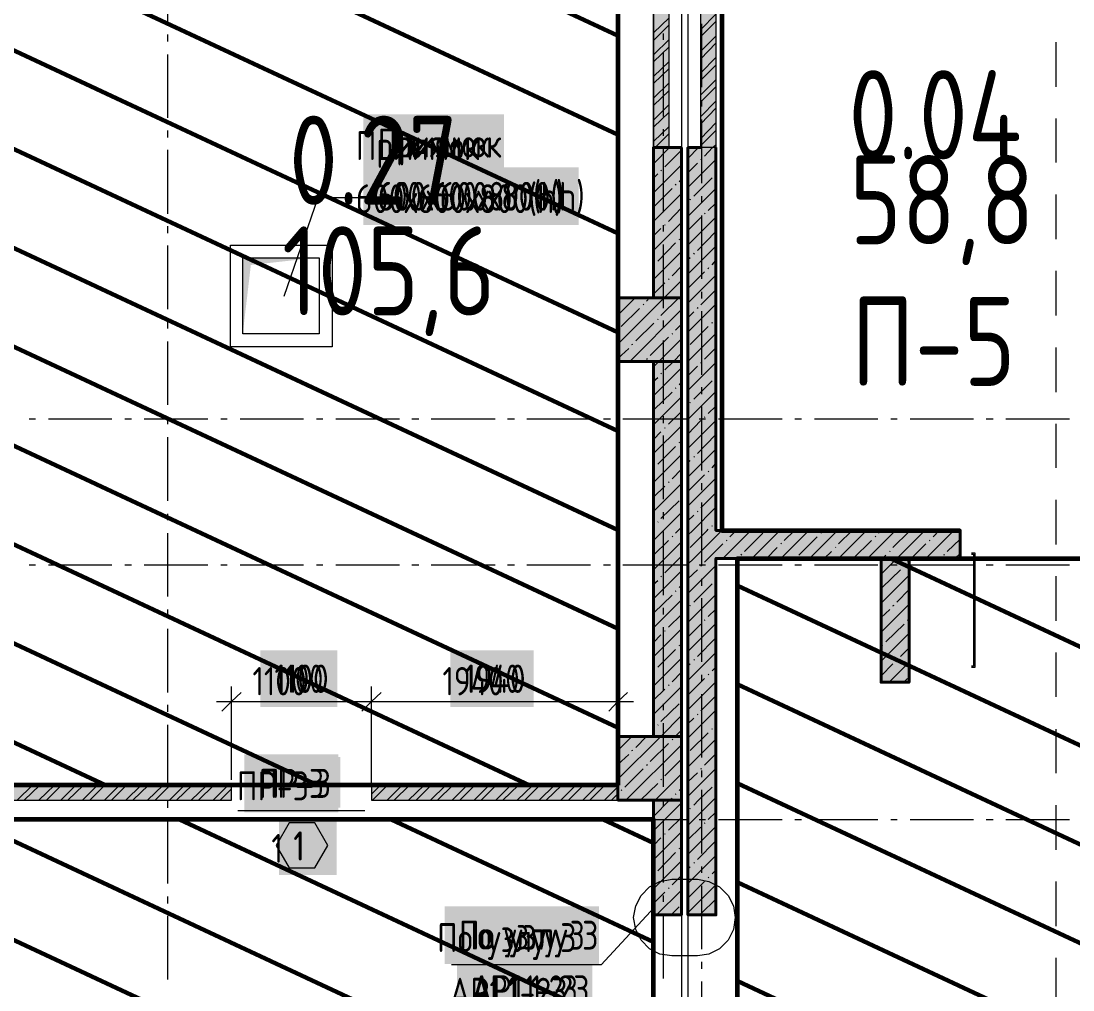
# Model space of a CAD drawing. Header units: millimetres. Extents: x -164500 to 426394, y -23753 to 102118.
# Drawn here: x -76659 to -68379, y 14232 to 21855 of the extents above; entities that cross this region are included whole.
import ezdxf

# ---------------------------------------------------------------- set-up
doc = ezdxf.new("R2010")
doc.units = ezdxf.units.MM
doc.layers.add('0) шлифовка', color=5, linetype='Continuous', lineweight=60)
doc.layers.add('192 подвал стенки 0.2м гидроиз', color=6, linetype='Continuous', lineweight=60)
doc.layers.add('PDF _Геометрия', color=7, linetype='Continuous', true_color=0x1f1f1f)
doc.layers.add('PDF _Сплошная заливка', color=7, linetype='Continuous', true_color=0xffffff)
doc.layers.add('PDF _Текст', color=7, linetype='Continuous')
doc.styles.get("Standard").update_dxf_attribs({"font": 'ГОСТ тип А.ttf'})
doc.styles.add('СПДС', font='ГОСТ тип А.ttf', dxfattribs={"width": 0.9})
doc.linetypes.add('зигзаг', pattern='A,0.00254,-5.08,[131,ltypeshp.shx,S=5.08,R=0,X=-5.08,Y=0],-10.16,[131,ltypeshp.shx,S=5.08,R=180,X=5.08,Y=0],-5.08', length=20.32254)
pattern_1 = [(155, (205553.1, 26879), (-297.8825, -638.811), [])]

msp = doc.modelspace()

# ---------------------------------------------------------------- hatches: boundary and pattern name
at = {"layer": '0) шлифовка', "true_color": 0x2776bb}
h = msp.add_hatch(dxfattribs=at)
h.set_pattern_fill('ANSI31', color=152, scale=222, angle=110)
h.set_pattern_definition(pattern_1)
h.paths.add_polyline_path([(-71960.873, 15844.113), (-87499.78, 15844.113), (-87499.78, 27167.859), (-71960.873, 27167.859)])
h = msp.add_hatch(dxfattribs=at)
h.set_pattern_fill('ANSI31', color=152, scale=222, angle=110)
h.set_pattern_definition(pattern_1)
h.paths.add_polyline_path([(-67178.041, 11993.277), (-71020.405, 11993.277), (-71020.405, 17627.614), (-67178.041, 17627.614)])
h = msp.add_hatch(dxfattribs=at)
h.set_pattern_fill('ANSI31', color=152, scale=222, angle=110)
h.set_pattern_definition(pattern_1)
h.paths.add_polyline_path([(-85360.427, 12645.674), (-71681.274, 12645.674), (-71681.274, 15572.987), (-85360.427, 15572.987)])
at = {"layer": 'PDF _Сплошная заливка', "linetype": 'зигзаг', "transparency": 33554559}
h = msp.add_hatch(color=256, dxfattribs=at)
h.paths.add_polyline_path([(-71410.148, 17847.904), (-71189.875, 17847.904), (-71189.875, 20859.944), (-71410.148, 20859.944)])
h.paths.add_polyline_path([(-71189.875, 17627.614), (-71410.148, 17627.614), (-71410.148, 15725.496), (-71189.875, 15725.496)])
msp.add_hatch(color=7, dxfattribs=at).paths.add_polyline_path([(-74913.604, 19398.406), (-74905.132, 19466.187), (-74900.895, 19504.314), (-74896.659, 19538.205), (-74892.423, 19576.332), (-74888.186, 19610.223), (-74883.95, 19648.35), (-74879.714, 19682.241), (-74875.477, 19720.368), (-74871.241, 19754.258), (-74867.005, 19792.385), (-74862.768, 19826.276), (-74858.532, 19864.403), (-74854.296, 19898.294), (-74850.059, 19936.421), (-74807.696, 19940.657), (-74350.188, 19991.494), (-74913.604, 19991.494)])
h = msp.add_hatch(color=256, dxfattribs=at)
h.paths.add_polyline_path([(-69266.559, 17627.614), (-69266.559, 17847.904), (-69669.011, 17847.904), (-69669.011, 17627.614)])
h.paths.add_polyline_path([(-67817.729, 17847.904), (-67817.729, 17627.614), (-63344.151, 17627.614), (-63344.151, 17847.904)])
h = msp.add_hatch(color=256, dxfattribs=at)
h.paths.add_polyline_path([(-75002.568, 15725.496), (-75002.568, 15844.113), (-77082.612, 15844.113), (-77082.612, 15725.496)])
h.paths.add_polyline_path([(-73901.118, 15844.113), (-73901.118, 15725.496), (-71960.873, 15725.496), (-71960.873, 15844.113)])
h = msp.add_hatch(color=256, dxfattribs=at)
h.paths.add_polyline_path([(-71681.274, 14823.155), (-71461.001, 14823.155), (-71461.001, 15725.496), (-71681.274, 15725.496)])
h.paths.add_polyline_path([(-71461.001, 13022.709), (-71681.274, 13022.709), (-71681.274, 12120.368), (-71461.001, 12120.368)])
h = msp.add_hatch(color=256, dxfattribs=at)
h.paths.add_polyline_path([(-71410.148, 14823.155), (-71189.875, 14823.155), (-71189.875, 15725.496), (-71410.148, 15725.496)])
h.paths.add_polyline_path([(-71189.875, 13022.709), (-71410.148, 13022.709), (-71410.148, 8468.64), (-71189.875, 8468.64)])

# ---------------------------------------------------------------- linework, layer by layer
at = {"layer": '0) шлифовка'}
for points in [[(-71960.873, 15844.113), (-87499.78, 15844.113), (-87499.78, 27167.859), (-71960.873, 27167.859)], [(-67178.041, 11993.277), (-71020.405, 11993.277), (-71020.405, 17627.614), (-67178.041, 17627.614)], [(-85360.427, 12645.674), (-71681.274, 12645.674), (-71681.274, 15572.987), (-85360.427, 15572.987)]]:
    msp.add_lwpolyline(points, close=True, dxfattribs=at)
at = {"layer": '192 подвал стенки 0.2м гидроиз'}
msp.add_lwpolyline([(-66995.879, 19648.35), (-66995.879, 23935.529), (-71143.259, 23935.529), (-71143.259, 17847.904), (-69266.559, 17847.904)], dxfattribs=at)
at = {"layer": 'PDF _Геометрия', "color": 7, "lineweight": 9}
for points in [[(-71452.512, 7617.135), (-71456.748, 7617.135), (-71456.748, 27684.693)], [(-71410.148, 27684.693), (-71410.148, 8210.223)], [(-75502.456, 21847.012), (-75502.456, 22346.9)], [(-71681.274, 20859.944), (-71681.274, 22063.065), (-71681.274, 22185.919)], [(-71300.003, 21334.414), (-71300.003, 21834.303)], [(-75502.456, 21694.504), (-75502.456, 21749.576)], [(-71600.784, 21707.213), (-71600.784, 21758.049)], [(-75502.456, 21092.943), (-75502.456, 21592.831)], [(-71600.784, 21105.652), (-71600.784, 21605.54)], [(-71300.003, 21181.906), (-71300.003, 21232.742)], [(-71300.003, 20580.345), (-71300.003, 21080.234)], [(-75502.456, 20940.434), (-75502.456, 20995.507)], [(-71600.784, 20953.144), (-71600.784, 21003.98)], [(-75502.456, 20338.874), (-75502.456, 20842.999)], [(-71600.784, 20351.583), (-71600.784, 20851.471)], [(-71189.858, 20859.944), (-71308.476, 20859.944)], [(-74587.406, 19690.713), (-74320.516, 20465.964), (-73854.518, 20465.964)], [(-71300.003, 20427.837), (-71300.003, 20478.673)], [(-71300.003, 19826.276), (-71300.003, 20326.165)], [(-75502.456, 20186.365), (-75502.456, 20241.438)], [(-71600.784, 20199.074), (-71600.784, 20249.911)], [(-75502.456, 19589.041), (-75502.456, 20088.929)], [(-71600.784, 19597.514), (-71600.784, 20097.402)], [(-71300.003, 19673.768), (-71300.003, 19724.604)], [(-71300.003, 19072.207), (-71300.003, 19572.096)], [(-75502.456, 19436.533), (-75502.456, 19487.369)], [(-71600.784, 19445.005), (-71600.784, 19500.078)], [(-75502.456, 18834.972), (-75502.456, 19334.86)], [(-71600.784, 18843.445), (-71600.784, 19343.333)], [(-71300.003, 18919.699), (-71300.003, 18974.771)], [(-71300.003, 18318.138), (-71300.003, 18822.263)], [(-76595.433, 18724.827), (-76544.597, 18724.827)], [(-76442.924, 18724.827), (-75943.036, 18724.827)], [(-75841.364, 18724.827), (-75790.527, 18724.827)], [(-75688.855, 18724.827), (-75188.967, 18724.827)], [(-75502.456, 18682.463), (-75502.456, 18733.3)], [(-75087.294, 18724.827), (-75036.458, 18724.827)], [(-74934.786, 18724.827), (-74434.898, 18724.827)], [(-74333.225, 18724.827), (-74282.389, 18724.827)], [(-74180.717, 18724.827), (-73680.828, 18724.827)], [(-73583.392, 18724.827), (-73528.32, 18724.827)], [(-73430.884, 18724.827), (-72926.759, 18724.827)], [(-72829.323, 18724.827), (-72774.251, 18724.827)], [(-72676.815, 18724.827), (-72176.926, 18724.827)], [(-72075.254, 18724.827), (-72020.182, 18724.827)], [(-71922.746, 18724.827), (-71422.857, 18724.827)], [(-71600.784, 18690.936), (-71600.784, 18746.009)], [(-71321.185, 18724.827), (-71270.349, 18724.827)], [(-71168.677, 18724.827), (-70668.788, 18724.827)], [(-70567.116, 18724.827), (-70516.28, 18724.827)], [(-70414.608, 18724.827), (-69914.719, 18724.827)], [(-69813.047, 18724.827), (-69762.211, 18724.827)], [(-69660.539, 18724.827), (-69160.65, 18724.827)], [(-69063.214, 18724.827), (-69008.142, 18724.827)], [(-68906.469, 18724.827), (-68406.581, 18724.827)], [(-75502.456, 18080.903), (-75502.456, 18580.791)], [(-71600.784, 18093.612), (-71600.784, 18593.5)], [(-71300.003, 18165.63), (-71300.003, 18220.702)], [(-71300.003, 17568.305), (-71300.003, 18068.194)], [(-75502.456, 17928.394), (-75502.456, 17979.23)], [(-71600.784, 17936.867), (-71600.784, 17991.94)], [(-75502.456, 17326.834), (-75502.456, 17826.722)], [(-71600.784, 17339.543), (-71600.784, 17839.431)], [(-76595.433, 17576.778), (-76544.597, 17576.778)], [(-76442.924, 17576.778), (-75943.036, 17576.778)], [(-75841.364, 17576.778), (-75790.527, 17576.778)], [(-75688.855, 17576.778), (-75188.967, 17576.778)], [(-75087.294, 17576.778), (-75036.458, 17576.778)], [(-74934.786, 17576.778), (-74434.898, 17576.778)], [(-74333.225, 17576.778), (-74282.389, 17576.778)], [(-74180.717, 17576.778), (-73680.828, 17576.778)], [(-73583.392, 17576.778), (-73528.32, 17576.778)], [(-73430.884, 17576.778), (-72926.759, 17576.778)], [(-72829.323, 17576.778), (-72774.251, 17576.778)], [(-72676.815, 17576.778), (-72176.926, 17576.778)], [(-72075.254, 17576.778), (-72020.182, 17576.778)], [(-71922.746, 17576.778), (-71422.857, 17576.778)], [(-71321.185, 17576.778), (-71270.349, 17576.778)], [(-71168.677, 17576.778), (-70668.788, 17576.778)], [(-70567.116, 17576.778), (-70516.28, 17576.778)], [(-70414.608, 17576.778), (-69914.719, 17576.778)], [(-69813.047, 17576.778), (-69762.211, 17576.778)], [(-69660.539, 17576.778), (-69160.65, 17576.778)], [(-69063.214, 17576.778), (-69008.142, 17576.778)], [(-68906.469, 17576.778), (-68406.581, 17576.778)], [(-71300.003, 17411.56), (-71300.003, 17466.633)], [(-71300.003, 16814.236), (-71300.003, 17314.125)], [(-75502.456, 17174.325), (-75502.456, 17225.161)], [(-71600.784, 17187.034), (-71600.784, 17237.87)], [(-75502.456, 16572.764), (-75502.456, 17072.653)], [(-71600.784, 16585.474), (-71600.784, 17085.362)], [(-71300.003, 16661.728), (-71300.003, 16712.564)], [(-75002.568, 15886.477), (-75002.568, 16500.747), (-75002.568, 16619.364)], [(-73901.118, 15844.113), (-73901.118, 16500.747), (-73901.118, 16619.364)], [(-71960.873, 16225.384), (-71960.873, 16500.747), (-71960.873, 16619.364)], [(-71300.003, 16060.167), (-71300.003, 16560.055)], [(-75121.185, 16500.747), (-73901.118, 16500.747), (-71838.019, 16500.747)], [(-71600.784, 16432.965), (-71600.784, 16483.801)], [(-75502.456, 16420.256), (-75502.456, 16475.329)], [(-75502.456, 15818.695), (-75502.456, 16318.584)], [(-71600.784, 15831.404), (-71600.784, 16331.293)], [(-71300.003, 15907.659), (-71300.003, 15958.495)], [(-71300.003, 15306.098), (-71300.003, 15805.986)], [(-75502.456, 15666.187), (-75502.456, 15721.259)], [(-71600.784, 15678.896), (-71600.784, 15729.732)], [(-76595.433, 15572.987), (-76544.597, 15572.987)], [(-76442.924, 15572.987), (-75943.036, 15572.987)], [(-75841.364, 15572.987), (-75790.527, 15572.987)], [(-75688.855, 15572.987), (-75188.967, 15572.987)], [(-75502.456, 15068.863), (-75502.456, 15568.751)], [(-75087.294, 15572.987), (-75036.458, 15572.987)], [(-74951.731, 15645.005), (-73951.954, 15645.005)], [(-74934.786, 15572.987), (-74434.898, 15572.987)], [(-74333.225, 15572.987), (-74282.389, 15572.987)], [(-74180.717, 15572.987), (-73680.828, 15572.987)], [(-73583.392, 15572.987), (-73528.32, 15572.987)], [(-73430.884, 15572.987), (-72926.759, 15572.987)], [(-72829.323, 15572.987), (-72774.251, 15572.987)], [(-72676.815, 15572.987), (-72176.926, 15572.987)], [(-72075.254, 15572.987), (-72020.182, 15572.987)], [(-71922.746, 15572.987), (-71422.857, 15572.987)], [(-71600.784, 15077.335), (-71600.784, 15577.224)], [(-71321.185, 15572.987), (-71270.349, 15572.987)], [(-71168.677, 15572.987), (-70668.788, 15572.987)], [(-70567.116, 15572.987), (-70516.28, 15572.987)], [(-70414.608, 15572.987), (-69914.719, 15572.987)], [(-69813.047, 15572.987), (-69762.211, 15572.987)], [(-69660.539, 15572.987), (-69160.65, 15572.987)], [(-69063.214, 15572.987), (-69008.142, 15572.987)], [(-68906.469, 15572.987), (-68406.581, 15572.987)], [(-71300.003, 15153.589), (-71300.003, 15204.426)], [(-71300.003, 14552.029), (-71300.003, 15051.917)], [(-75502.456, 14912.118), (-75502.456, 14967.19)], [(-71600.784, 14924.827), (-71600.784, 14975.663)], [(-71672.802, 14882.463), (-72092.2, 14429.175), (-73269.903, 14429.175)], [(-71600.784, 14323.266), (-71600.784, 14823.155)], [(-75502.456, 14314.793), (-75502.456, 14814.682)], [(-71300.003, 14399.52), (-71300.003, 14454.593)], [(-71300.003, 13797.96), (-71300.003, 14297.848)]]:
    msp.add_lwpolyline(points, dxfattribs=at)
at = {"layer": 'PDF _Геометрия', "color": 16, "lineweight": 9, "true_color": 0x800000}
for points in [[(-71558.42, 22461.282), (-71681.274, 22461.282), (-71681.274, 20859.944), (-71558.42, 20859.944)], [(-71308.476, 20859.944), (-71308.476, 22461.282), (-71189.858, 22461.282), (-71189.858, 20859.944)], [(-77082.612, 15725.496), (-75002.568, 15725.496), (-75002.568, 15844.113), (-77082.612, 15844.113)], [(-73901.118, 15725.496), (-71960.873, 15725.496), (-71960.873, 15844.113), (-73901.118, 15844.113)]]:
    msp.add_lwpolyline(points, close=True, dxfattribs=at)
at = {"layer": 'PDF _Геометрия', "color": 15, "lineweight": 9, "true_color": 0xa54a4a}
for points in [[(-71681.274, 21762.285), (-71558.42, 21880.903)], [(-71308.476, 21787.703), (-71189.858, 21910.557)], [(-71681.274, 21702.976), (-71558.42, 21825.83)], [(-71308.476, 21732.631), (-71189.858, 21851.248)], [(-71681.274, 21588.595), (-71558.42, 21711.449)], [(-71308.476, 21618.249), (-71189.858, 21736.867)], [(-71681.274, 21533.523), (-71558.42, 21652.14)], [(-71308.476, 21558.941), (-71189.858, 21681.795)], [(-71681.274, 21419.141), (-71558.42, 21537.759)], [(-71308.476, 21448.796), (-71189.858, 21567.413)], [(-71681.274, 21364.069), (-71558.42, 21482.686)], [(-71308.476, 21389.487), (-71189.858, 21508.105)], [(-71681.274, 21249.688), (-71558.42, 21368.305)], [(-71308.476, 21275.106), (-71189.858, 21393.723)], [(-71681.274, 21190.379), (-71558.42, 21308.996)], [(-71308.476, 21220.033), (-71189.858, 21338.651)], [(-71681.274, 21075.997), (-71558.42, 21198.851)], [(-71308.476, 21105.652), (-71189.858, 21224.27)], [(-71681.274, 21020.925), (-71558.42, 21139.543)], [(-71308.476, 21046.343), (-71189.858, 21169.197)], [(-71308.476, 20931.962), (-71189.858, 21054.816)], [(-71681.274, 20906.544), (-71558.42, 21025.161)], [(-71668.565, 20859.944), (-71558.42, 20970.089)], [(-71308.476, 20876.889), (-71189.858, 20995.507)], [(-71215.277, 20859.944), (-71189.858, 20881.126)], [(-76688.632, 15725.496), (-76570.015, 15844.113)], [(-76633.56, 15725.496), (-76510.706, 15844.113)], [(-76519.178, 15725.496), (-76396.324, 15844.113)], [(-76459.87, 15725.496), (-76341.252, 15844.113)], [(-76345.488, 15725.496), (-76226.871, 15844.113)], [(-76290.416, 15725.496), (-76167.562, 15844.113)], [(-76176.035, 15725.496), (-76057.417, 15844.113)], [(-76116.726, 15725.496), (-75998.108, 15844.113)], [(-76002.345, 15725.496), (-75883.727, 15844.113)], [(-75947.272, 15725.496), (-75828.654, 15844.113)], [(-75832.891, 15725.496), (-75714.273, 15844.113)], [(-75777.818, 15725.496), (-75654.964, 15844.113)], [(-75663.437, 15725.496), (-75540.583, 15844.113)], [(-75604.128, 15725.496), (-75485.511, 15844.113)], [(-75489.747, 15725.496), (-75371.129, 15844.113)], [(-75434.675, 15725.496), (-75311.821, 15844.113)], [(-75320.293, 15725.496), (-75197.439, 15844.113)], [(-75260.984, 15725.496), (-75142.367, 15844.113)], [(-75146.603, 15725.496), (-75027.986, 15844.113)], [(-73901.118, 15772.096), (-73829.1, 15844.113)], [(-73892.646, 15725.496), (-73774.028, 15844.113)], [(-73778.264, 15725.496), (-73659.647, 15844.113)], [(-73723.192, 15725.496), (-73600.338, 15844.113)], [(-73608.811, 15725.496), (-73485.957, 15844.113)], [(-73549.502, 15725.496), (-73430.884, 15844.113)], [(-73435.12, 15725.496), (-73316.503, 15844.113)], [(-73380.048, 15725.496), (-73261.43, 15844.113)], [(-73265.667, 15725.496), (-73147.049, 15844.113)], [(-73206.358, 15725.496), (-73087.74, 15844.113)], [(-73091.977, 15725.496), (-72973.359, 15844.113)], [(-73036.904, 15725.496), (-72918.287, 15844.113)], [(-72922.523, 15725.496), (-72803.905, 15844.113)], [(-72867.45, 15725.496), (-72744.597, 15844.113)], [(-72753.069, 15725.496), (-72630.215, 15844.113)], [(-72693.76, 15725.496), (-72575.143, 15844.113)], [(-72579.379, 15725.496), (-72460.762, 15844.113)], [(-72524.307, 15725.496), (-72401.453, 15844.113)], [(-72409.925, 15725.496), (-72291.308, 15844.113)], [(-72350.617, 15725.496), (-72231.999, 15844.113)], [(-72236.235, 15725.496), (-72117.618, 15844.113)], [(-72181.163, 15725.496), (-72062.545, 15844.113)], [(-72066.782, 15725.496), (-71960.873, 15831.404)], [(-75091.531, 15725.496), (-75002.568, 15814.459)], [(-72011.709, 15725.496), (-71960.873, 15776.332)]]:
    msp.add_lwpolyline(points, dxfattribs=at)
at = {"layer": 'PDF _Геометрия', "color": 8, "lineweight": 9, "true_color": 0x808080}
for points in [[(-68512.489, 21338.651), (-68512.489, 21690.267)], [(-68512.489, 20741.326), (-68512.489, 21088.707)], [(-68512.489, 20139.766), (-68512.489, 20491.382)], [(-68512.489, 19538.205), (-68512.489, 19889.821)], [(-68512.489, 18936.644), (-68512.489, 19288.261)], [(-68512.489, 18339.32), (-68512.489, 18686.7)], [(-68512.489, 17737.759), (-68512.489, 18089.375)], [(-68512.489, 17136.198), (-68512.489, 17487.815)], [(-68512.489, 16538.874), (-68512.489, 16886.254)], [(-68512.489, 15937.313), (-68512.489, 16284.693)], [(-68512.489, 15335.752), (-68512.489, 15687.369)], [(-68512.489, 14734.191), (-68512.489, 15085.808)], [(-68512.489, 14136.867), (-68512.489, 14484.247)]]:
    msp.add_lwpolyline(points, dxfattribs=at)
at = {"layer": 'PDF _Геометрия', "lineweight": 9}
for points in [[(-71681.274, 20732.854), (-71554.184, 20859.944)], [(-71681.274, 20847.235), (-71668.565, 20859.944)], [(-71592.311, 20707.436), (-71460.984, 20838.762)], [(-71410.148, 20775.217), (-71325.421, 20859.944)], [(-71278.822, 20792.162), (-71215.277, 20859.944)], [(-71681.274, 20504.091), (-71460.984, 20724.381)], [(-71410.148, 20546.455), (-71189.858, 20766.744)], [(-71410.148, 20660.836), (-71333.894, 20737.09)], [(-71308.476, 20766.744), (-71300.003, 20770.981)], [(-71681.274, 20618.472), (-71647.384, 20652.363)], [(-71621.966, 20677.781), (-71617.729, 20682.018)], [(-71363.549, 20478.673), (-71219.513, 20622.709)], [(-71194.095, 20652.363), (-71189.858, 20652.363)], [(-71677.038, 20393.946), (-71533.002, 20537.982)], [(-71507.584, 20563.4), (-71503.348, 20571.873)], [(-71477.93, 20593.054), (-71460.984, 20610)], [(-71410.148, 20317.692), (-71189.858, 20537.982)], [(-71681.274, 20279.565), (-71460.984, 20499.855)], [(-71393.203, 20449.019), (-71388.967, 20457.491)], [(-71562.657, 20279.565), (-71460.984, 20385.474)], [(-71249.167, 20364.292), (-71189.858, 20423.601)], [(-71410.148, 20093.166), (-71189.858, 20313.456)], [(-71410.148, 20207.547), (-71308.476, 20309.219)], [(-71278.822, 20338.874), (-71274.585, 20343.11)], [(-71681.274, 20050.802), (-71460.984, 20271.092)], [(-71681.274, 20165.184), (-71621.966, 20224.492)], [(-71592.311, 20249.911), (-71588.075, 20254.147)], [(-71477.93, 20135.529), (-71473.693, 20139.766)], [(-71333.894, 20050.802), (-71194.095, 20194.838)], [(-71681.274, 19822.04), (-71460.984, 20042.33)], [(-71647.384, 19966.076), (-71507.584, 20110.111)], [(-71410.148, 19864.403), (-71189.858, 20084.693)], [(-71410.148, 19978.785), (-71393.203, 19995.73)], [(-71363.549, 20021.148), (-71359.312, 20029.621)], [(-71219.513, 19936.421), (-71189.858, 19970.312)], [(-71677.038, 19936.421), (-71672.802, 19940.657)], [(-71533.002, 19851.694), (-71460.984, 19927.948)], [(-71410.148, 19750.022), (-71278.822, 19881.349)], [(-71249.167, 19906.767), (-71244.931, 19915.239)], [(-71960.873, 19313.679), (-71596.547, 19678.004), (-71460.984, 19813.567)], [(-71681.274, 19707.659), (-71592.311, 19796.622)], [(-71562.657, 19822.04), (-71558.42, 19826.276)], [(-71410.148, 19635.641), (-71189.858, 19855.931)], [(-71308.476, 19622.932), (-71189.858, 19741.549)], [(-71960.873, 19542.441), (-71825.31, 19678.004)], [(-71960.873, 19656.822), (-71935.455, 19678.004)], [(-71761.765, 19622.932), (-71757.529, 19627.168)], [(-71736.347, 19652.586), (-71710.929, 19678.004)], [(-71621.966, 19538.205), (-71482.166, 19678.004), (-71477.93, 19682.241)], [(-71410.148, 19406.878), (-71189.858, 19627.168)], [(-71935.455, 19453.478), (-71791.419, 19593.277)], [(-71867.673, 19178.116), (-71460.984, 19584.805)], [(-71410.148, 19521.259), (-71363.549, 19567.859)], [(-71333.894, 19593.277), (-71329.658, 19601.75)], [(-71821.074, 19339.097), (-71677.038, 19478.896)], [(-71647.384, 19508.55), (-71643.147, 19512.787)], [(-71507.584, 19423.824), (-71460.984, 19470.423)], [(-71219.513, 19478.896), (-71215.277, 19487.369)], [(-71194.095, 19508.55), (-71189.858, 19512.787)], [(-71960.873, 19428.06), (-71956.637, 19428.06)], [(-71533.002, 19394.169), (-71528.766, 19398.406)], [(-71410.148, 19178.116), (-71189.858, 19398.406)], [(-71393.203, 19309.442), (-71249.167, 19453.478)], [(-71850.728, 19309.442), (-71842.255, 19313.679)], [(-71706.692, 19224.715), (-71562.657, 19368.751)], [(-71681.274, 19135.752), (-71638.911, 19178.116), (-71460.984, 19356.042)], [(-71960.873, 19199.297), (-71876.146, 19279.788)], [(-71592.311, 19110.334), (-71524.53, 19178.116), (-71460.984, 19241.661)], [(-71278.822, 19195.061), (-71189.858, 19284.024)], [(-71736.347, 19195.061), (-71727.874, 19199.297)], [(-71681.274, 18906.99), (-71460.984, 19127.28)], [(-71410.148, 18949.353), (-71189.858, 19169.643)], [(-71410.148, 19063.734), (-71333.894, 19139.989)], [(-71308.476, 19165.407), (-71300.003, 19169.643)], [(-71681.274, 19021.371), (-71647.384, 19051.025)], [(-71621.966, 19080.68), (-71617.729, 19084.916)], [(-71194.095, 19051.025), (-71189.858, 19055.262)], [(-71507.584, 18966.298), (-71503.348, 18970.535)], [(-71477.93, 18995.953), (-71460.984, 19012.898)], [(-71363.549, 18881.572), (-71219.513, 19025.607)], [(-71681.274, 18678.227), (-71460.984, 18898.517)], [(-71677.038, 18796.845), (-71533.002, 18936.644)], [(-71410.148, 18720.591), (-71189.858, 18940.88)], [(-71393.203, 18851.917), (-71388.967, 18856.154)], [(-71249.167, 18767.19), (-71189.858, 18826.499)], [(-71562.657, 18682.463), (-71460.984, 18784.136)], [(-71278.822, 18737.536), (-71274.585, 18741.772)], [(-71681.274, 18453.701), (-71460.984, 18669.754)], [(-71592.311, 18652.809), (-71588.075, 18657.045)], [(-71410.148, 18491.828), (-71189.858, 18712.118)], [(-71410.148, 18606.209), (-71308.476, 18712.118)], [(-71681.274, 18563.846), (-71621.966, 18623.155)], [(-71333.894, 18453.701), (-71194.095, 18597.737)], [(-71647.384, 18368.974), (-71507.584, 18508.773)], [(-71477.93, 18538.428), (-71473.693, 18542.664)], [(-71410.148, 18267.302), (-71189.858, 18487.592)], [(-71681.274, 18224.938), (-71460.984, 18445.228)], [(-71410.148, 18377.447), (-71393.203, 18398.628)], [(-71363.549, 18424.047), (-71359.312, 18428.283)], [(-71677.038, 18339.32), (-71672.802, 18343.556)], [(-71533.002, 18254.593), (-71460.984, 18330.847)], [(-71249.167, 18309.665), (-71244.931, 18313.902)], [(-71219.513, 18339.32), (-71189.858, 18373.21)], [(-71681.274, 17996.176), (-71460.984, 18216.466)], [(-71562.657, 18224.938), (-71558.42, 18229.175)], [(-71410.148, 18152.921), (-71278.822, 18284.247)], [(-71410.148, 18038.539), (-71189.858, 18258.829)], [(-71681.274, 18110.557), (-71592.311, 18195.284)], [(-71308.476, 18025.83), (-71189.858, 18144.448)], [(-71621.966, 17941.103), (-71477.93, 18080.903)], [(-71681.274, 17767.413), (-71460.984, 17987.703)], [(-71410.148, 17809.777), (-71372.021, 17847.904), (-71189.858, 18030.067)], [(-71333.894, 17996.176), (-71329.658, 18000.412)], [(-71647.384, 17911.449), (-71643.147, 17915.685)], [(-71410.148, 17924.158), (-71363.549, 17966.521)], [(-71219.513, 17881.795), (-71215.277, 17886.031)], [(-71194.095, 17911.449), (-71189.858, 17915.685)], [(-71681.274, 17881.795), (-71677.038, 17881.795)], [(-71507.584, 17826.722), (-71460.984, 17873.322)], [(-71410.148, 17581.014), (-71363.549, 17627.614), (-71143.259, 17847.904)], [(-71393.203, 17712.341), (-71257.64, 17847.904), (-71249.167, 17856.377)], [(-71134.786, 17627.614), (-70914.496, 17847.904)], [(-71079.714, 17797.068), (-71028.877, 17847.904)], [(-70965.332, 17682.686), (-70821.297, 17826.722)], [(-70906.023, 17627.614), (-70685.734, 17847.904)], [(-70677.261, 17627.614), (-70456.971, 17847.904)], [(-70651.843, 17767.413), (-70571.352, 17847.904)], [(-70452.735, 17627.614), (-70232.445, 17847.904)], [(-70363.772, 17826.722), (-70359.535, 17830.958)], [(-70223.972, 17627.614), (-70003.682, 17847.904)], [(-70223.972, 17741.995), (-70118.064, 17847.904)], [(-69995.21, 17627.614), (-69889.301, 17733.523), (-69774.92, 17847.904)], [(-69910.483, 17826.722), (-69889.301, 17847.904)], [(-69889.301, 17504.76), (-69669.011, 17725.05), (-69546.157, 17847.904)], [(-69796.102, 17712.341), (-69669.011, 17839.431), (-69660.539, 17847.904)], [(-69537.685, 17627.614), (-69317.395, 17847.904)], [(-69478.376, 17797.068), (-69431.776, 17847.904)], [(-71681.274, 17653.032), (-71562.657, 17767.413)], [(-71681.274, 17538.651), (-71460.984, 17758.941)], [(-71533.002, 17797.068), (-71528.766, 17801.304)], [(-71278.822, 17597.96), (-71249.167, 17627.614), (-71134.786, 17741.995)], [(-71105.132, 17767.413), (-71100.895, 17771.65)], [(-70677.261, 17741.995), (-70673.025, 17746.232)], [(-70537.462, 17653.032), (-70393.426, 17797.068)], [(-70109.591, 17627.614), (-69965.555, 17767.413)], [(-69935.901, 17797.068), (-69931.665, 17801.304)], [(-69652.066, 17627.614), (-69537.685, 17741.995)], [(-69508.03, 17767.413), (-69503.794, 17771.65)], [(-69368.231, 17682.686), (-69266.559, 17780.122)], [(-71592.311, 17513.233), (-71460.984, 17644.559)], [(-70990.75, 17653.032), (-70986.514, 17661.505)], [(-70791.642, 17627.614), (-70706.915, 17712.341)], [(-70338.353, 17627.614), (-70279.045, 17682.686)], [(-70249.39, 17712.341), (-70245.154, 17716.577)], [(-69889.301, 17619.141), (-69851.174, 17653.032)], [(-69821.52, 17682.686), (-69817.283, 17686.923)], [(-69393.649, 17653.032), (-69389.413, 17661.505)], [(-69308.922, 17627.614), (-69266.559, 17665.741)], [(-71410.148, 17352.252), (-71189.858, 17572.542)], [(-71308.476, 17568.305), (-71300.003, 17572.542)], [(-71020.405, 17627.614), (-71020.405, 17627.614)], [(-70562.88, 17627.614), (-70558.643, 17631.85)], [(-69707.138, 17568.305), (-69702.902, 17572.542)], [(-69681.72, 17597.96), (-69669.011, 17610.669)], [(-69423.303, 17627.614), (-69423.303, 17627.614)], [(-71681.274, 17309.888), (-71460.984, 17530.178)], [(-71621.966, 17483.578), (-71617.729, 17487.815)], [(-71410.148, 17466.633), (-71333.894, 17538.651)], [(-69889.301, 17275.997), (-69669.011, 17496.287)], [(-69880.828, 17398.851), (-69736.793, 17538.651)], [(-71681.274, 17424.27), (-71647.384, 17453.924)], [(-71477.93, 17398.851), (-71460.984, 17415.797)], [(-71363.549, 17284.47), (-71219.513, 17428.506)], [(-71194.095, 17453.924), (-71189.858, 17458.16)], [(-71677.038, 17199.743), (-71533.002, 17339.543)], [(-71507.584, 17369.197), (-71503.348, 17373.433)], [(-71410.148, 17123.489), (-71189.858, 17343.779)], [(-69766.447, 17284.47), (-69669.011, 17381.906)], [(-71681.274, 17081.126), (-71460.984, 17301.416)], [(-71393.203, 17254.816), (-71388.967, 17259.052)], [(-71249.167, 17170.089), (-71189.858, 17229.398)], [(-69889.301, 17047.235), (-69669.011, 17267.525)], [(-69889.301, 17161.616), (-69821.52, 17225.161)], [(-69796.102, 17254.816), (-69787.629, 17259.052)], [(-71562.657, 17085.362), (-71460.984, 17187.034)], [(-71278.822, 17140.434), (-71274.585, 17144.671)], [(-69681.72, 17140.434), (-69677.484, 17144.671)], [(-71681.274, 16852.363), (-71460.984, 17072.653)], [(-71592.311, 17055.708), (-71588.075, 17059.944)], [(-71410.148, 16894.727), (-71189.858, 17115.016)], [(-71410.148, 17009.108), (-71308.476, 17110.78)], [(-69851.174, 16970.981), (-69707.138, 17110.78)], [(-71681.274, 16966.744), (-71621.966, 17026.053)], [(-71333.894, 16856.599), (-71194.095, 16996.399)], [(-69889.301, 16818.472), (-69669.011, 17038.762)], [(-71647.384, 16771.873), (-71507.584, 16911.672)], [(-71477.93, 16941.326), (-71473.693, 16945.563)], [(-69880.828, 16941.326), (-69876.592, 16945.563)], [(-69736.793, 16856.599), (-69669.011, 16924.381)], [(-71681.274, 16623.601), (-71460.984, 16843.89)], [(-71410.148, 16665.964), (-71189.858, 16886.254)], [(-71363.549, 16826.945), (-71359.312, 16831.181)], [(-69825.756, 16653.255), (-69669.011, 16810)], [(-69766.447, 16826.945), (-69762.211, 16831.181)], [(-71677.038, 16742.218), (-71672.802, 16746.455)], [(-71533.002, 16657.491), (-71460.984, 16733.746)], [(-71410.148, 16780.345), (-71393.203, 16797.291)], [(-71219.513, 16742.218), (-71189.858, 16771.873)], [(-69889.301, 16704.091), (-69796.102, 16797.291)], [(-71410.148, 16551.583), (-71278.822, 16682.909)], [(-71410.148, 16437.201), (-71189.858, 16657.491)], [(-71249.167, 16712.564), (-71244.931, 16716.8)], [(-69711.375, 16653.255), (-69681.72, 16682.909)], [(-71681.274, 16399.074), (-71460.984, 16619.364)], [(-71681.274, 16513.456), (-71592.311, 16598.183)], [(-71562.657, 16627.837), (-71558.42, 16632.073)], [(-71621.966, 16344.002), (-71477.93, 16483.801)], [(-71308.476, 16428.729), (-71189.858, 16547.346)], [(-71410.148, 16212.675), (-71189.858, 16432.965)], [(-71333.894, 16399.074), (-71329.658, 16403.311)], [(-71960.873, 15890.713), (-71621.966, 16225.384), (-71460.984, 16390.602)], [(-71647.384, 16314.348), (-71643.147, 16318.584)], [(-71410.148, 16327.057), (-71363.549, 16369.42)], [(-71194.095, 16314.348), (-71189.858, 16318.584)], [(-71681.274, 16284.693), (-71677.038, 16284.693)], [(-71507.584, 16229.621), (-71460.984, 16276.22)], [(-71393.203, 16115.239), (-71249.167, 16255.039)], [(-71219.513, 16284.693), (-71215.277, 16288.929)], [(-71960.873, 16115.239), (-71850.728, 16225.384)], [(-71897.328, 15725.496), (-71460.984, 16161.839)], [(-71821.074, 16140.657), (-71736.347, 16225.384)], [(-71706.692, 16030.513), (-71562.657, 16170.312)], [(-71533.002, 16199.966), (-71528.766, 16204.203)], [(-71410.148, 15983.913), (-71189.858, 16204.203)], [(-71960.873, 16005.094), (-71876.146, 16085.585)], [(-71850.728, 16115.239), (-71842.255, 16119.476)], [(-71278.822, 16000.858), (-71189.858, 16089.821)], [(-71736.347, 16000.858), (-71727.874, 16005.094)], [(-71592.311, 15916.131), (-71460.984, 16047.458)], [(-71905.801, 15827.168), (-71761.765, 15971.204)], [(-71681.274, 15712.787), (-71668.565, 15725.496), (-71460.984, 15933.077)], [(-71410.148, 15755.15), (-71189.858, 15975.44)], [(-71410.148, 15869.531), (-71333.894, 15941.549)], [(-71308.476, 15971.204), (-71300.003, 15975.44)], [(-71782.947, 15725.496), (-71647.384, 15856.822)], [(-71621.966, 15886.477), (-71617.729, 15890.713)], [(-71477.93, 15801.75), (-71460.984, 15818.695)], [(-71363.549, 15687.369), (-71325.421, 15725.496), (-71219.513, 15827.168)], [(-71194.095, 15856.822), (-71189.858, 15861.059)], [(-71935.455, 15801.75), (-71931.219, 15805.986)], [(-71677.038, 15598.406), (-71554.184, 15725.496), (-71533.002, 15742.441)], [(-71507.584, 15772.096), (-71503.348, 15776.332)], [(-71410.148, 15526.388), (-71211.04, 15725.496), (-71189.858, 15746.678)], [(-71681.274, 15484.024), (-71460.984, 15704.314)], [(-71393.203, 15657.714), (-71388.967, 15661.951)], [(-71562.657, 15488.261), (-71460.984, 15589.933)], [(-71249.167, 15572.987), (-71189.858, 15632.296)], [(-71410.148, 15297.625), (-71189.858, 15517.915)], [(-71410.148, 15412.006), (-71308.476, 15513.679)], [(-71278.822, 15543.333), (-71274.585, 15547.569)], [(-71681.274, 15255.262), (-71460.984, 15475.552)], [(-71681.274, 15369.643), (-71621.966, 15428.952)], [(-71592.311, 15458.606), (-71588.075, 15462.843)], [(-71477.93, 15344.225), (-71473.693, 15348.461)], [(-71333.894, 15259.498), (-71194.095, 15399.297)], [(-71681.274, 15026.499), (-71460.984, 15246.789)], [(-71647.384, 15170.535), (-71507.584, 15314.571)], [(-71410.148, 15068.863), (-71189.858, 15289.152)], [(-71410.148, 15183.244), (-71393.203, 15200.189)], [(-71363.549, 15229.844), (-71359.312, 15234.08)], [(-71219.513, 15145.117), (-71189.858, 15174.771)], [(-71677.038, 15145.117), (-71672.802, 15149.353)], [(-71533.002, 15060.39), (-71460.984, 15132.408)], [(-71410.148, 14954.481), (-71278.822, 15085.808)], [(-71249.167, 15115.462), (-71244.931, 15119.699)], [(-71681.274, 14912.118), (-71592.311, 15001.081)], [(-71655.856, 14823.155), (-71460.984, 15018.026)], [(-71562.657, 15030.736), (-71558.42, 15034.972)], [(-71410.148, 14840.1), (-71189.858, 15060.39)], [(-71308.476, 14831.627), (-71189.858, 14946.009)], [(-71541.475, 14823.155), (-71477.93, 14886.7)], [(-71198.331, 14823.155), (-71189.858, 14831.627)]]:
    msp.add_lwpolyline(points, dxfattribs=at)
at = {"layer": 'PDF _Геометрия', "color": 7, "lineweight": 40}
for points in [[(-71460.984, 20859.944), (-71460.984, 19678.004), (-71681.274, 19678.004), (-71681.274, 20859.944)], [(-71460.984, 19678.004), (-71960.873, 19678.004), (-71960.873, 19178.116), (-71460.984, 19178.116)], [(-71460.984, 19178.116), (-71460.984, 16225.384), (-71681.274, 16225.384), (-71681.274, 19178.116)], [(-71460.984, 15725.496), (-71460.984, 16225.384), (-71960.873, 16225.384), (-71960.873, 15725.496)], [(-71681.274, 15725.496), (-71681.274, 14823.155), (-71460.984, 14823.155), (-71460.984, 15725.496)]]:
    msp.add_lwpolyline(points, close=True, dxfattribs=at)
msp.add_lwpolyline([(-71189.858, 20859.944), (-71189.858, 17847.904), (-69889.301, 17847.904), (-69669.011, 17847.904), (-69266.559, 17847.904), (-69266.559, 17627.614), (-69669.011, 17627.614), (-69669.011, 16653.255), (-69889.301, 16653.255), (-69889.301, 17068.417), (-69889.301, 17627.614), (-71189.858, 17627.614), (-71189.858, 17068.417), (-71189.858, 16517.692), (-71189.858, 15725.496), (-71189.858, 14823.155), (-71410.148, 14823.155), (-71410.148, 15725.496), (-71410.148, 17627.614), (-71410.148, 17847.904), (-71410.148, 20859.944), (-71308.476, 20859.944)], dxfattribs=at)
at = {"layer": 'PDF _Геометрия', "color": 7, "lineweight": 9}
for points in [[(-74210.371, 19292.497), (-75011.04, 19292.497), (-75011.04, 20093.166), (-74210.371, 20093.166)], [(-74312.044, 19394.169), (-74913.604, 19394.169), (-74913.604, 19991.494), (-74312.044, 19991.494)], [(-74549.279, 15547.569), (-74650.951, 15369.643), (-74549.279, 15191.717), (-74345.934, 15191.717), (-74244.262, 15369.643), (-74345.934, 15547.569)], [(-71537.239, 15102.753), (-71333.894, 15102.753), (-71244.931, 15085.808), (-71160.204, 15043.445), (-71092.423, 14975.663), (-71050.059, 14895.173), (-71037.35, 14801.973), (-71050.059, 14708.773), (-71092.423, 14624.047), (-71160.204, 14556.265), (-71244.931, 14513.902), (-71333.894, 14501.193), (-71537.239, 14501.193), (-71630.438, 14513.902), (-71710.929, 14556.265), (-71778.71, 14624.047), (-71821.074, 14708.773), (-71838.019, 14801.973), (-71821.074, 14895.173), (-71778.71, 14975.663), (-71710.929, 15043.445), (-71630.438, 15085.808)]]:
    msp.add_lwpolyline(points, close=True, dxfattribs=at)
at = {"layer": 'PDF _Геометрия', "color": 7, "lineweight": 9, "true_color": 0xffffff}
for points in [[(-69177.595, 16771.873), (-69147.941, 16771.873), (-69147.941, 17669.977), (-69177.595, 17669.977)], [(-69177.595, 17661.505), (-69160.65, 17661.505), (-69160.65, 16780.345), (-69177.595, 16780.345)]]:
    msp.add_lwpolyline(points, dxfattribs=at)
at = {"layer": 'PDF _Геометрия', "color": 7, "lineweight": 18}
for points in [[(-74926.313, 16572.764), (-75002.568, 16500.747), (-75078.822, 16424.492)], [(-73824.864, 16572.764), (-73901.118, 16500.747), (-73977.372, 16424.492)], [(-71884.619, 16572.764), (-71960.873, 16500.747), (-72032.891, 16424.492)]]:
    msp.add_lwpolyline(points, dxfattribs=at)
at = {"layer": 'PDF _Сплошная заливка', "linetype": 'зигзаг', "lineweight": 5, "transparency": 33554559}
for points in [[(-71681.274, 22461.282), (-71681.274, 20859.944), (-71558.437, 22461.282), (-71558.437, 20859.944)], [(-71308.476, 22461.282), (-71308.476, 20859.944), (-71189.875, 22461.282), (-71189.875, 20859.944)], [(-71681.274, 20859.944), (-71681.274, 19678.004), (-71461.001, 20859.944), (-71461.001, 19678.004)], [(-71960.873, 19678.004), (-71960.873, 19178.116), (-71461.001, 19678.004), (-71461.001, 19178.116)], [(-71681.274, 19178.116), (-71681.274, 16225.384), (-71461.001, 19178.116), (-71461.001, 16225.384)], [(-71410.148, 17847.904), (-71410.148, 17627.614), (-69889.318, 17847.904), (-69889.318, 17627.614)], [(-69889.301, 17847.904), (-69889.301, 16653.255), (-69669.028, 17847.904), (-69669.028, 16653.255)], [(-71960.873, 16225.384), (-71960.873, 15725.496), (-71461.001, 16225.384), (-71461.001, 15725.496)]]:
    msp.add_solid(points, dxfattribs=at)
at = {"layer": 'PDF _Сплошная заливка', "linetype": 'зигзаг', "lineweight": 9, "transparency": 33554559}
for points in [[(-74790.75, 16064.403), (-74790.75, 15666.187), (-74430.678, 16064.403), (-74430.678, 15666.187)], [(-74443.37, 16064.403), (-74443.37, 15666.187), (-74299.351, 16064.403), (-74299.351, 15666.187)], [(-74299.335, 16064.403), (-74299.335, 15666.187), (-74146.843, 16064.403), (-74146.843, 15666.187)]]:
    msp.add_solid(points, dxfattribs=at)

# ---------------------------------------------------------------- texts
at = {"char_height": 700, "attachment_point": 4}
for s, insert in [('0.04', (-70145.728, 21118.06)), ('0.27', (-74550.197, 20760.659)), ('58,8', (-70137.268, 20367.223)), ('105,6', (-74605.187, 19808.236)), ('П-5', (-70124.581, 19334.985))]:
    msp.add_mtext(s, dxfattribs=dict(at, insert=insert))
at = {"linetype": 'зигзаг', "attachment_point": 4, "style": 'СПДС', "bg_fill": 1, "box_fill_scale": 1.5, "bg_fill_color": 7, "bg_fill_true_color": 16777215, "bg_fill_transparency": 0}
for s, insert, char_height in [('Приямок', (-73850.286, 20863.812), 226.8403), ('600х600х800(h)', (-73850.286, 20465.578), 226.84032), ('1100', (-74663.699, 16680.584), 222.8704), ('1940', (-73168.205, 16680.584), 222.8704), ('ПР-3', (-74786.557, 15856.769), 227.9894), ('1', (-74515.423, 15365.332), 227.989), ('По узлу 3', (-73210.577, 14631.898), 226.8403), ('АР1.1-23', (-73113.137, 14233.664), 226.8403)]:
    msp.add_mtext(s, dxfattribs=dict(at, insert=insert, char_height=char_height))
at = {"layer": 'PDF _Текст', "linetype": 'зигзаг', "attachment_point": 4}
for s, insert, char_height in [('Приямок', (-74023.728, 20844.66), 226.8403), ('Приямок', (-73850.286, 20863.812), 226.8403), ('600х600х800(h)', (-74023.728, 20446.426), 226.84032), ('600х600х800(h)', (-73850.286, 20465.578), 226.84032), ('1100', (-74837.14, 16661.432), 222.8704), ('1100', (-74663.699, 16680.584), 222.8704), ('1940', (-73341.647, 16661.432), 222.8704), ('1940', (-73168.205, 16680.584), 222.8704), ('ПР-3', (-74959.999, 15837.616), 227.9894), ('ПР-3', (-74786.557, 15856.769), 227.9894), ('1', (-74688.864, 15346.18), 227.989), ('1', (-74515.423, 15365.332), 227.989), ('По узлу 3', (-73384.019, 14612.745), 226.8403), ('По узлу 3', (-73210.577, 14631.898), 226.8403), ('АР1.1-23', (-73286.578, 14214.512), 226.8403), ('АР1.1-23', (-73113.137, 14233.664), 226.8403)]:
    msp.add_mtext(s, dxfattribs=dict(at, insert=insert, char_height=char_height))

doc.saveas('drawing.dxf')
